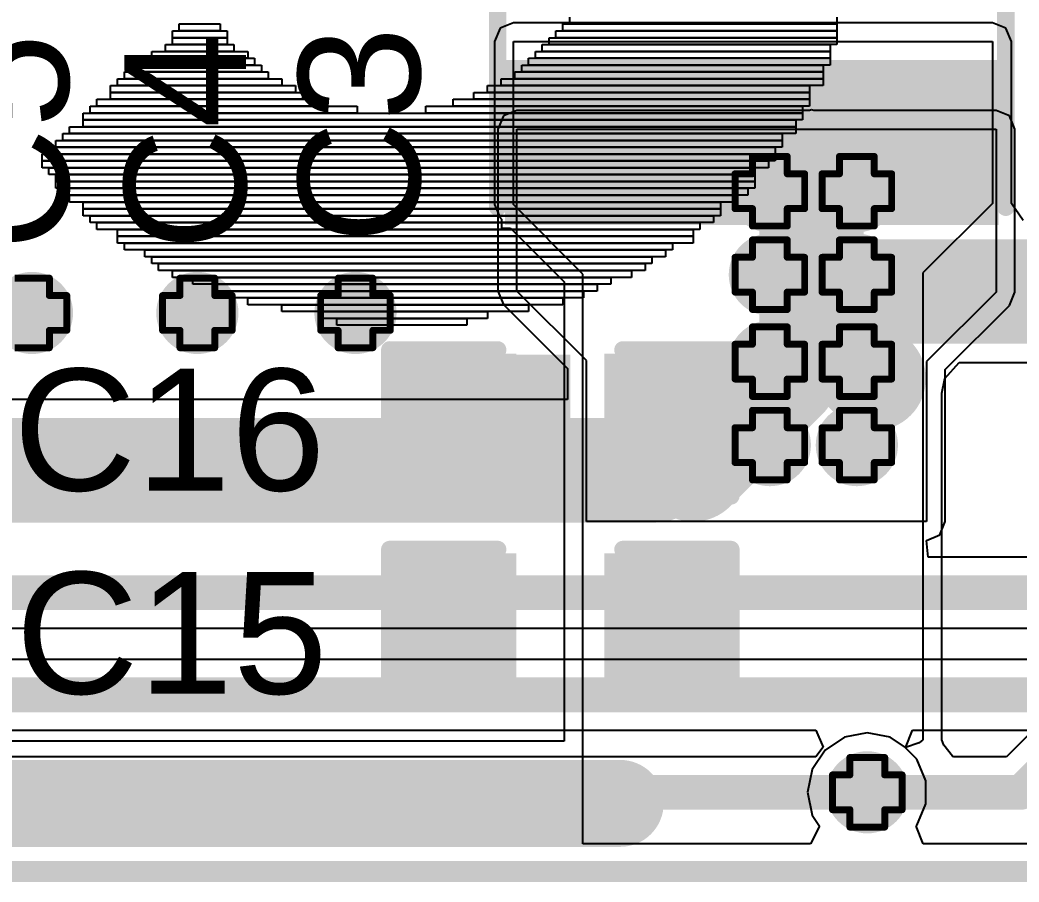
# Model space of a CAD drawing. Header units: inches. Extents: x -25 to 271, y -41 to 15.
# Drawn here: x 36.31 to 43.6, y -38.06 to -31.77 of the extents above; entities that cross this region are included whole.
import ezdxf

# ---------------------------------------------------------------- set-up
doc = ezdxf.new("R2010")
doc.units = ezdxf.units.IN
for name, color, linetype in [('Board_outline', 216, 'Continuous'), ('Bottom Layer', 5, 'Continuous'), ('Bottom Overlay', 54, 'Continuous'), ('Drill Drawing', 1, 'Continuous'), ('Top Glue Points', 56, 'Continuous'), ('Top Layer', 1, 'Continuous'), ('Top Overlay', 2, 'Continuous'), ('Top Paste', 8, 'Continuous'), ('Top Solder', 216, 'Continuous'), ('Via Holes', 16, 'Continuous')]:
    doc.layers.add(name, color=color, linetype=linetype)
doc.styles.add('Arial', font='', dxfattribs={"height": 0.2})
doc.styles.get('Arial').set_extended_font_data('Arial')

# ---------------------------------------------------------------- blocks, each defined once
blk = doc.blocks.new('VLS3012HBX_3R3M_10')
at = {"layer": 'Top Layer'}
for points in [[(-1.5, 1.7), (-0.5, 1.7), (-0.5, -1.7), (-1.5, -1.7)], [(0.5, 1.7), (1.5, 1.7), (1.5, -1.7), (0.5, -1.7)]]:
    blk.add_hatch(color=1, dxfattribs=at).paths.add_polyline_path(points)
at = {"layer": 'Top Paste'}
for points in [[(-1.5, 1.7), (-0.5, 1.7), (-0.5, -1.7), (-1.5, -1.7)], [(0.5, 1.7), (1.5, 1.7), (1.5, -1.7), (0.5, -1.7)]]:
    blk.add_hatch(color=8, dxfattribs=at).paths.add_polyline_path(points)
at = {"layer": 'Top Solder'}
for points in [[(-1.6016, 1.8016), (-0.3984, 1.8016), (-0.3984, -1.8016), (-1.6016, -1.8016)], [(0.3984, 1.8016), (1.6016, 1.8016), (1.6016, -1.8016), (0.3984, -1.8016)]]:
    blk.add_hatch(color=216, dxfattribs=at).paths.add_polyline_path(points)
at = {"layer": 'Top Overlay', "const_width": 0.127}
for points in [[(1.4732, 1.8542), (-1.4986, 1.8542)], [(1.4732, -1.8542), (-1.4986, -1.8542)]]:
    blk.add_lwpolyline(points, dxfattribs=at)
at = {"layer": 'Top Overlay', "const_width": 0.0635}
for points in [[(-1.5304, 1.8542, 1), (-1.4668, 1.8542, 1)], [(1.4414, 1.8542, 1), (1.505, 1.8542, 1)], [(-1.5304, -1.8542, 1), (-1.4668, -1.8542, 1)], [(1.4414, -1.8542, 1), (1.505, -1.8542, 1)]]:
    blk.add_lwpolyline(points, format="xyb", close=True, dxfattribs=at)
blk = doc.blocks.new('CAP_0603_32')
at = {"layer": 'Top Layer'}
for points in [[(-0.381, 0.4445), (-0.381, -0.4445), (-1.143, -0.4445), (-1.143, 0.4445)], [(1.143, 0.4445), (1.143, -0.4445), (0.381, -0.4445), (0.381, 0.4445)]]:
    blk.add_hatch(color=1, dxfattribs=at).paths.add_polyline_path(points)
at = {"layer": 'Top Paste'}
for points in [[(-0.381, 0.4445), (-0.381, -0.4445), (-1.143, -0.4445), (-1.143, 0.4445)], [(1.143, 0.4445), (1.143, -0.4445), (0.381, -0.4445), (0.381, 0.4445)]]:
    blk.add_hatch(color=8, dxfattribs=at).paths.add_polyline_path(points)
at = {"layer": 'Top Solder'}
for points in [[(-0.321, 0.5045), (-0.321, -0.5045), (-1.203, -0.5045), (-1.203, 0.5045)], [(1.203, 0.5045), (1.203, -0.5045), (0.321, -0.5045), (0.321, 0.5045)]]:
    blk.add_hatch(color=216, dxfattribs=at).paths.add_polyline_path(points)
at = {"layer": 'Top Overlay', "const_width": 0.127}
for points in [[(-1.2446, 0.5334), (-0.4572, 0.5334)], [(-1.2446, -0.5334), (-1.2446, 0.5334)], [(0.4572, 0.5334), (1.2446, 0.5334)], [(1.2446, -0.5334), (1.2446, 0.5334)], [(-1.2446, -0.5334), (-0.4572, -0.5334)], [(0.4572, -0.5334), (1.2446, -0.5334)]]:
    blk.add_lwpolyline(points, dxfattribs=at)
at = {"layer": 'Top Overlay', "const_width": 0.0635}
for points in [[(-1.2764, 0.5334, 1), (-1.2128, 0.5334, 1)], [(-1.2764, 0.5334, 1), (-1.2128, 0.5334, 1)], [(-0.4889, 0.5334, 1), (-0.4254, 0.5334, 1)], [(0.4254, 0.5334, 1), (0.4889, 0.5334, 1)], [(1.2128, 0.5334, 1), (1.2764, 0.5334, 1)], [(1.2128, 0.5334, 1), (1.2764, 0.5334, 1)], [(-1.2764, -0.5334, 1), (-1.2128, -0.5334, 1)], [(-1.2764, -0.5334, 1), (-1.2128, -0.5334, 1)], [(-0.4889, -0.5334, 1), (-0.4254, -0.5334, 1)], [(0.4254, -0.5334, 1), (0.4889, -0.5334, 1)], [(1.2128, -0.5334, 1), (1.2764, -0.5334, 1)], [(1.2128, -0.5334, 1), (1.2764, -0.5334, 1)]]:
    blk.add_lwpolyline(points, format="xyb", close=True, dxfattribs=at)
blk = doc.blocks.new('CAP_0603_33')
at = {"layer": 'Top Layer'}
for points in [[(-0.381, 0.4445), (-0.381, -0.4445), (-1.143, -0.4445), (-1.143, 0.4445)], [(1.143, 0.4445), (1.143, -0.4445), (0.381, -0.4445), (0.381, 0.4445)]]:
    blk.add_hatch(color=1, dxfattribs=at).paths.add_polyline_path(points)
at = {"layer": 'Top Paste'}
for points in [[(-0.381, 0.4445), (-0.381, -0.4445), (-1.143, -0.4445), (-1.143, 0.4445)], [(1.143, 0.4445), (1.143, -0.4445), (0.381, -0.4445), (0.381, 0.4445)]]:
    blk.add_hatch(color=8, dxfattribs=at).paths.add_polyline_path(points)
at = {"layer": 'Top Solder'}
for points in [[(-0.321, 0.5045), (-0.321, -0.5045), (-1.203, -0.5045), (-1.203, 0.5045)], [(1.203, 0.5045), (1.203, -0.5045), (0.321, -0.5045), (0.321, 0.5045)]]:
    blk.add_hatch(color=216, dxfattribs=at).paths.add_polyline_path(points)
at = {"layer": 'Top Overlay', "const_width": 0.127}
for points in [[(-1.2446, 0.5334), (-0.4572, 0.5334)], [(-1.2446, -0.5334), (-1.2446, 0.5334)], [(0.4572, 0.5334), (1.2446, 0.5334)], [(1.2446, -0.5334), (1.2446, 0.5334)], [(-1.2446, -0.5334), (-0.4572, -0.5334)], [(0.4572, -0.5334), (1.2446, -0.5334)]]:
    blk.add_lwpolyline(points, dxfattribs=at)
at = {"layer": 'Top Overlay', "const_width": 0.0635}
for points in [[(-1.2764, 0.5334, 1), (-1.2128, 0.5334, 1)], [(-1.2764, 0.5334, 1), (-1.2128, 0.5334, 1)], [(-0.4889, 0.5334, 1), (-0.4254, 0.5334, 1)], [(0.4254, 0.5334, 1), (0.4889, 0.5334, 1)], [(1.2128, 0.5334, 1), (1.2764, 0.5334, 1)], [(1.2128, 0.5334, 1), (1.2764, 0.5334, 1)], [(-1.2764, -0.5334, 1), (-1.2128, -0.5334, 1)], [(-1.2764, -0.5334, 1), (-1.2128, -0.5334, 1)], [(-0.4889, -0.5334, 1), (-0.4254, -0.5334, 1)], [(0.4254, -0.5334, 1), (0.4889, -0.5334, 1)], [(1.2128, -0.5334, 1), (1.2764, -0.5334, 1)], [(1.2128, -0.5334, 1), (1.2764, -0.5334, 1)]]:
    blk.add_lwpolyline(points, format="xyb", close=True, dxfattribs=at)

msp = doc.modelspace()

# ---------------------------------------------------------------- hatches: boundary and pattern name
at = {"layer": 'Bottom Layer'}
h = msp.add_hatch(color=5, dxfattribs=at)
edge = h.paths.add_edge_path()
edge.add_arc((41.783, -33.02), 0.3, 0, 360)
h = msp.add_hatch(color=5, dxfattribs=at)
edge = h.paths.add_edge_path()
edge.add_arc((42.418, -33.02), 0.3, 0, 360)
h = msp.add_hatch(color=5, dxfattribs=at)
edge = h.paths.add_edge_path()
edge.add_arc((41.783, -33.6296), 0.3, 0, 360)
h = msp.add_hatch(color=5, dxfattribs=at)
edge = h.paths.add_edge_path()
edge.add_arc((42.418, -33.6296), 0.3, 0, 360)
h = msp.add_hatch(color=5, dxfattribs=at)
edge = h.paths.add_edge_path()
edge.add_arc((36.3982, -33.909), 0.3, 0, 360)
h = msp.add_hatch(color=5, dxfattribs=at)
edge = h.paths.add_edge_path()
edge.add_arc((37.6051, -33.909), 0.3, 0, 360)
h = msp.add_hatch(color=5, dxfattribs=at)
edge = h.paths.add_edge_path()
edge.add_arc((38.759, -33.909), 0.3, 0, 360)
h = msp.add_hatch(color=5, dxfattribs=at)
edge = h.paths.add_edge_path()
edge.add_arc((41.783, -34.2646), 0.3, 0, 360)
h = msp.add_hatch(color=5, dxfattribs=at)
edge = h.paths.add_edge_path()
edge.add_arc((42.418, -34.2646), 0.3, 0, 360)
h = msp.add_hatch(color=5, dxfattribs=at)
edge = h.paths.add_edge_path()
edge.add_arc((41.783, -34.8742), 0.3, 0, 360)
h = msp.add_hatch(color=5, dxfattribs=at)
edge = h.paths.add_edge_path()
edge.add_arc((42.418, -34.8742), 0.3, 0, 360)
h = msp.add_hatch(color=5, dxfattribs=at)
edge = h.paths.add_edge_path()
edge.add_arc((42.4942, -37.4094), 0.3, 0, 360)
at = {"layer": 'Top Glue Points'}
for points in [[(39.927, -32.975), (40.3268, -32.975), (40.3268, -32.3751), (39.927, -32.3751)], [(39.927, -34.8137), (40.3268, -34.8137), (40.3268, -34.2138), (39.927, -34.2138)]]:
    msp.add_hatch(color=56, dxfattribs=at).paths.add_polyline_path(points)
at = {"layer": 'Top Layer'}
h = msp.add_hatch(color=1, dxfattribs=at)
edge = h.paths.add_edge_path()
edge.add_arc((41.783, -33.02), 0.3, 0, 360)
h = msp.add_hatch(color=1, dxfattribs=at)
edge = h.paths.add_edge_path()
edge.add_arc((42.418, -33.02), 0.3, 0, 360)
h = msp.add_hatch(color=1, dxfattribs=at)
edge = h.paths.add_edge_path()
edge.add_arc((41.783, -33.6296), 0.3, 0, 360)
h = msp.add_hatch(color=1, dxfattribs=at)
edge = h.paths.add_edge_path()
edge.add_arc((42.418, -33.6296), 0.3, 0, 360)
h = msp.add_hatch(color=1, dxfattribs=at)
edge = h.paths.add_edge_path()
edge.add_arc((36.3982, -33.909), 0.3, 0, 360)
h = msp.add_hatch(color=1, dxfattribs=at)
edge = h.paths.add_edge_path()
edge.add_arc((37.6051, -33.909), 0.3, 0, 360)
h = msp.add_hatch(color=1, dxfattribs=at)
edge = h.paths.add_edge_path()
edge.add_arc((38.759, -33.909), 0.3, 0, 360)
h = msp.add_hatch(color=1, dxfattribs=at)
edge = h.paths.add_edge_path()
edge.add_arc((41.783, -34.2646), 0.3, 0, 360)
h = msp.add_hatch(color=1, dxfattribs=at)
edge = h.paths.add_edge_path()
edge.add_arc((42.418, -34.2646), 0.3, 0, 360)
h = msp.add_hatch(color=1, dxfattribs=at)
edge = h.paths.add_edge_path()
edge.add_arc((41.783, -34.8742), 0.3, 0, 360)
h = msp.add_hatch(color=1, dxfattribs=at)
edge = h.paths.add_edge_path()
edge.add_arc((42.418, -34.8742), 0.3, 0, 360)
h = msp.add_hatch(color=1, dxfattribs=at)
edge = h.paths.add_edge_path()
edge.add_arc((42.4942, -37.4094), 0.3, 0, 360)
at = {"layer": 'Via Holes'}
h = msp.add_hatch(color=7, dxfattribs=at)
edge = h.paths.add_edge_path()
edge.add_arc((41.783, -33.02), 0.15, 0, 360)
h = msp.add_hatch(color=7, dxfattribs=at)
edge = h.paths.add_edge_path()
edge.add_arc((42.418, -33.02), 0.15, 0, 360)
h = msp.add_hatch(color=7, dxfattribs=at)
edge = h.paths.add_edge_path()
edge.add_arc((41.783, -33.6296), 0.15, 0, 360)
h = msp.add_hatch(color=7, dxfattribs=at)
edge = h.paths.add_edge_path()
edge.add_arc((42.418, -33.6296), 0.15, 0, 360)
h = msp.add_hatch(color=7, dxfattribs=at)
edge = h.paths.add_edge_path()
edge.add_arc((36.3982, -33.909), 0.15, 0, 360)
h = msp.add_hatch(color=7, dxfattribs=at)
edge = h.paths.add_edge_path()
edge.add_arc((37.6051, -33.909), 0.15, 0, 360)
h = msp.add_hatch(color=7, dxfattribs=at)
edge = h.paths.add_edge_path()
edge.add_arc((38.759, -33.909), 0.15, 0, 360)
h = msp.add_hatch(color=7, dxfattribs=at)
edge = h.paths.add_edge_path()
edge.add_arc((41.783, -34.2646), 0.15, 0, 360)
h = msp.add_hatch(color=7, dxfattribs=at)
edge = h.paths.add_edge_path()
edge.add_arc((42.418, -34.2646), 0.15, 0, 360)
h = msp.add_hatch(color=7, dxfattribs=at)
edge = h.paths.add_edge_path()
edge.add_arc((41.783, -34.8742), 0.15, 0, 360)
h = msp.add_hatch(color=7, dxfattribs=at)
edge = h.paths.add_edge_path()
edge.add_arc((42.418, -34.8742), 0.15, 0, 360)
h = msp.add_hatch(color=7, dxfattribs=at)
edge = h.paths.add_edge_path()
edge.add_arc((42.4942, -37.4094), 0.15, 0, 360)

# ---------------------------------------------------------------- linework, layer by layer
at = {"layer": 'Board_outline', "const_width": 0.1524}
msp.add_lwpolyline([(-16.5189, -37.9885), (73.4812, -37.9885)], dxfattribs=at)
at = {"layer": 'Bottom Layer'}
for p, q in [((39.9364, -32.4299), (39.8392, -32.4702)), ((42.0712, -32.4299), (39.9364, -32.4299)), ((42.0878, -32.4266), (42.0712, -32.4299)), ((42.1044, -32.4299), (42.0878, -32.4266)), ((43.434, -32.4299), (42.1044, -32.4299)), ((43.5312, -32.4702), (43.434, -32.4299)), ((39.8392, -32.4702), (39.799, -32.5674)), ((43.5715, -32.5674), (43.5312, -32.4702)), ((39.799, -32.5674), (39.799, -33.749)), ((39.9364, -33.749), (39.9364, -32.5674)), ((39.9364, -32.5674), (43.434, -32.5674)), ((43.434, -32.5674), (43.434, -33.7566)), ((43.5715, -33.7566), (43.5715, -32.5674)), ((39.799, -33.749), (39.8392, -33.8462)), ((40.4444, -34.257), (39.9364, -33.749)), ((43.434, -33.7566), (42.926, -34.2646)), ((43.5312, -33.8538), (43.5715, -33.7566)), ((43.5715, -33.7566), (43.5715, -33.7566)), ((39.8392, -33.8462), (40.307, -34.3139)), ((43.0635, -34.3215), (43.5312, -33.8538)), ((40.4444, -35.433), (40.4444, -34.257)), ((42.926, -34.2646), (42.926, -35.433)), ((40.307, -34.3139), (40.307, -34.5403)), ((43.0635, -35.433), (43.0635, -34.3215)), ((40.307, -34.5403), (35.4806, -34.5403)), ((42.926, -35.433), (40.4444, -35.433)), ((43.0232, -35.5302), (43.0635, -35.433)), ((42.926, -35.5705), (43.0232, -35.5302)), ((42.9378, -35.6926), (42.926, -35.5705)), ((45.6051, -35.6926), (42.9378, -35.6926)), ((18.7173, -36.2105), (45.7124, -36.2105)), ((47.3962, -36.4385), (18.6444, -36.4385)), ((21.5984, -36.9565), (42.1181, -36.9565)), ((42.1181, -36.9565), (42.1726, -37.0805)), ((42.7722, -37.0835), (42.8232, -36.9565)), ((42.8232, -36.9565), (47.5035, -36.9565)), ((42.1726, -37.0805), (42.1176, -37.1504)), ((42.8562, -37.1675), (42.7722, -37.0835)), ((42.1176, -37.1504), (21.599, -37.1504)), ((42.9212, -37.3245), (42.8562, -37.1675)), ((42.9212, -37.4943), (42.9212, -37.3245)), ((42.8562, -37.6513), (42.9212, -37.4943)), ((42.8499, -37.6576), (42.8562, -37.6513)), ((42.9025, -37.7846), (42.8499, -37.6576)), ((73.4812, -37.7846), (42.9025, -37.7846))]:
    msp.add_line(p, q, dxfattribs=at)
for points, const_width in [([(42.0878, -34.1884), (42.0878, -32.9446)], 0.762), ([(41.2242, -35.052), (41.8973, -34.3789)], 0.762), ([(11.881, -35.0582), (40.9514, -35.0582)], 0.762), ([(18.3725, -35.9515), (45.7124, -35.9515)], 0.254), ([(12.1223, -36.6975), (47.5035, -36.6975)], 0.254), ([(21.2223, -37.4094), (42.4942, -37.4094)], 0.254)]:
    msp.add_lwpolyline(points, dxfattribs=dict(at, const_width=const_width))
for points, const_width in [([(41.8973, -32.9446, 1), (42.2783, -32.9446, 1)], 0.381), ([(41.8973, -34.1884, 1), (42.2783, -34.1884, 1)], 0.381), ([(41.7068, -34.3789, 1), (42.0878, -34.3789, 1)], 0.381), ([(40.7609, -35.0582, 1), (41.1419, -35.0582, 1)], 0.381), ([(41.0337, -35.052, 1), (41.4147, -35.052, 1)], 0.381), ([(42.4307, -37.4094, 1), (42.5577, -37.4094, 1)], 0.127)]:
    msp.add_lwpolyline(points, format="xyb", close=True, dxfattribs=dict(at, const_width=const_width))
at = {"layer": 'Bottom Overlay'}
for p, q in [((40.3224, -31.7988), (40.3224, -31.749)), ((42.2723, -31.749), (42.2723, -31.7988)), ((37.4225, -31.8988), (37.4225, -31.8488)), ((37.4225, -31.8488), (37.8225, -31.8488)), ((37.4725, -31.8488), (37.4725, -31.7988)), ((37.4725, -31.7988), (37.7725, -31.7988)), ((37.7725, -31.8488), (37.4725, -31.8488)), ((37.7725, -31.7988), (37.7725, -31.8488)), ((37.8225, -31.8488), (37.8225, -31.8988)), ((40.2223, -31.8988), (40.2223, -31.8488)), ((40.2223, -31.8488), (42.2723, -31.8488)), ((40.2723, -31.8488), (40.2723, -31.7988)), ((40.2723, -31.7988), (42.2723, -31.7988)), ((42.2723, -31.8488), (40.2723, -31.8488)), ((42.2723, -31.7988), (40.3224, -31.7988)), ((42.2723, -31.7988), (42.2723, -31.8488)), ((42.2723, -31.8488), (42.2723, -31.8988)), ((37.4225, -31.9489), (37.4225, -31.8988)), ((37.4225, -31.8988), (37.8225, -31.8988)), ((37.8225, -31.8988), (37.4225, -31.8988)), ((37.8225, -31.8988), (37.8225, -31.9489)), ((40.1723, -31.9489), (40.1723, -31.8988)), ((40.1723, -31.8988), (42.2723, -31.8988)), ((42.2723, -31.8988), (40.2223, -31.8988)), ((42.2723, -31.8988), (42.2723, -31.9489)), ((37.2723, -32.049), (37.2723, -31.9989)), ((37.2723, -31.9989), (37.9724, -31.9989)), ((37.3724, -31.9989), (37.3724, -31.9489)), ((37.3724, -31.9489), (37.8723, -31.9489)), ((37.8723, -31.9989), (37.3724, -31.9989)), ((37.8225, -31.9489), (37.4225, -31.9489)), ((37.8723, -31.9489), (37.8723, -31.9989)), ((37.9724, -31.9989), (37.9724, -32.049)), ((40.0724, -32.049), (40.0724, -31.9989)), ((40.0724, -31.9989), (42.2223, -31.9989)), ((40.1225, -31.9989), (40.1225, -31.9489)), ((40.1225, -31.9489), (42.2223, -31.9489)), ((42.2223, -31.9989), (40.1225, -31.9989)), ((42.2723, -31.9489), (40.1723, -31.9489)), ((42.2223, -31.9489), (42.2223, -31.9989)), ((42.2223, -31.9989), (42.2223, -32.049)), ((37.2223, -32.099), (37.2223, -32.049)), ((37.2223, -32.049), (38.0224, -32.049)), ((37.9724, -32.049), (37.2723, -32.049)), ((38.0224, -32.049), (38.0224, -32.099)), ((40.0224, -32.099), (40.0224, -32.049)), ((40.0224, -32.049), (42.2223, -32.049)), ((42.2223, -32.049), (40.0724, -32.049)), ((42.2223, -32.049), (42.2223, -32.099)), ((37.0724, -32.1988), (37.0724, -32.1488)), ((37.0724, -32.1488), (38.1225, -32.1488)), ((37.1723, -32.1488), (37.1723, -32.099)), ((37.1723, -32.099), (38.0724, -32.099)), ((38.0724, -32.1488), (37.1723, -32.1488)), ((38.0224, -32.099), (37.2223, -32.099)), ((38.0724, -32.099), (38.0724, -32.1488)), ((38.1225, -32.1488), (38.1225, -32.1988)), ((39.9223, -32.1988), (39.9223, -32.1488)), ((39.9223, -32.1488), (42.1723, -32.1488)), ((39.9724, -32.1488), (39.9724, -32.099)), ((39.9724, -32.099), (42.1723, -32.099)), ((42.1723, -32.1488), (39.9724, -32.1488)), ((42.2223, -32.099), (40.0224, -32.099)), ((42.1723, -32.099), (42.1723, -32.1488)), ((42.1723, -32.1488), (42.1723, -32.1988)), ((37.0224, -32.2489), (37.0224, -32.1988)), ((37.0224, -32.1988), (38.2223, -32.1988)), ((38.1225, -32.1988), (37.0724, -32.1988)), ((38.2223, -32.1988), (38.2223, -32.2489)), ((39.8225, -32.2489), (39.8225, -32.1988)), ((39.8225, -32.1988), (42.1723, -32.1988)), ((42.1723, -32.1988), (39.9223, -32.1988)), ((42.1723, -32.1988), (42.1723, -32.2489)), ((36.9724, -32.2989), (36.9724, -32.2489)), ((36.9724, -32.2489), (38.3224, -32.2489)), ((38.2223, -32.2489), (37.0224, -32.2489)), ((38.3224, -32.2489), (38.3224, -32.2989)), ((39.7224, -32.2989), (39.7224, -32.2489)), ((39.7224, -32.2489), (42.0724, -32.2489)), ((42.1723, -32.2489), (39.8225, -32.2489)), ((42.0724, -32.2489), (42.0724, -32.2989)), ((36.8723, -32.399), (36.8723, -32.3489)), ((36.8723, -32.3489), (38.5223, -32.3489)), ((36.9724, -32.3489), (36.9724, -32.2989)), ((36.9724, -32.2989), (38.3724, -32.2989)), ((38.3224, -32.2989), (36.9724, -32.2989)), ((38.3724, -32.3489), (36.9724, -32.3489)), ((38.3724, -32.2989), (38.3724, -32.3489)), ((38.5223, -32.3489), (38.5223, -32.399)), ((39.4725, -32.399), (39.4725, -32.3489)), ((39.4725, -32.3489), (42.0724, -32.3489)), ((39.6223, -32.3489), (39.6223, -32.2989)), ((39.6223, -32.2989), (42.0724, -32.2989)), ((42.0724, -32.3489), (39.6223, -32.3489)), ((42.0724, -32.2989), (39.7224, -32.2989)), ((42.0724, -32.2989), (42.0724, -32.3489)), ((42.0724, -32.3489), (42.0724, -32.399)), ((36.8225, -32.4488), (36.8225, -32.399)), ((36.8225, -32.399), (38.7725, -32.399)), ((38.5223, -32.399), (36.8723, -32.399)), ((38.7725, -32.399), (38.7725, -32.4488)), ((39.2723, -32.4488), (39.2723, -32.399)), ((39.2723, -32.399), (42.0224, -32.399)), ((42.0724, -32.399), (39.4725, -32.399)), ((42.0224, -32.399), (42.0224, -32.4488)), ((36.7725, -32.4988), (36.7725, -32.4488)), ((36.7725, -32.4488), (42.0224, -32.4488)), ((36.7725, -32.5488), (36.7725, -32.4988)), ((36.7725, -32.4988), (41.9724, -32.4988)), ((42.0224, -32.4988), (36.7725, -32.4988)), ((38.7725, -32.4488), (36.8225, -32.4488)), ((42.0224, -32.4488), (39.2723, -32.4488)), ((41.9724, -32.4988), (41.9724, -32.5488)), ((42.0224, -32.4488), (42.0224, -32.4988)), ((36.6724, -32.5989), (36.6724, -32.5488)), ((36.6724, -32.5488), (41.9724, -32.5488)), ((41.9724, -32.5488), (36.7725, -32.5488)), ((41.9724, -32.5488), (41.9724, -32.5989)), ((36.5723, -32.6989), (36.5723, -32.6489)), ((36.5723, -32.6489), (41.8723, -32.6489)), ((36.6224, -32.6489), (36.6224, -32.5989)), ((36.6224, -32.5989), (41.8723, -32.5989)), ((41.8723, -32.6489), (36.6224, -32.6489)), ((41.9724, -32.5989), (36.6724, -32.5989)), ((41.8723, -32.5989), (41.8723, -32.6489)), ((41.8723, -32.6489), (41.8723, -32.6989)), ((41.8723, -32.6989), (36.5723, -32.6989)), ((36.5723, -32.749), (36.5723, -32.6989)), ((36.5723, -32.6989), (41.8225, -32.6989)), ((41.8225, -32.6989), (41.8225, -32.749)), ((36.4725, -32.7988), (36.4725, -32.749)), ((36.4725, -32.749), (41.8225, -32.749)), ((41.8225, -32.7988), (36.4725, -32.7988)), ((36.4725, -32.8488), (36.4725, -32.7988)), ((36.4725, -32.7988), (41.7725, -32.7988)), ((41.8225, -32.749), (36.5723, -32.749)), ((41.7725, -32.7988), (41.7725, -32.8488)), ((41.8225, -32.749), (41.8225, -32.7988)), ((41.7725, -32.8488), (36.4725, -32.8488)), ((36.5223, -32.8988), (36.5223, -32.8488)), ((36.5223, -32.8488), (41.6724, -32.8488)), ((41.6724, -32.8488), (41.6724, -32.8988)), ((41.6724, -32.8988), (36.5223, -32.8988)), ((36.5723, -32.9489), (36.5723, -32.8988)), ((36.5723, -32.8988), (41.6724, -32.8988)), ((41.6724, -32.9489), (36.5723, -32.9489)), ((36.5723, -32.9989), (36.5723, -32.9489)), ((36.5723, -32.9489), (41.6724, -32.9489)), ((41.6724, -32.8988), (41.6724, -32.9489)), ((41.6724, -32.9489), (41.6724, -32.9989)), ((41.6724, -32.9989), (36.5723, -32.9989)), ((36.6224, -33.049), (36.6224, -32.9989)), ((36.6224, -32.9989), (41.6223, -32.9989)), ((41.6223, -32.9989), (41.6223, -33.049)), ((41.6223, -33.049), (36.6224, -33.049)), ((36.6724, -33.099), (36.6724, -33.049)), ((36.6724, -33.049), (41.5223, -33.049)), ((41.5223, -33.099), (36.6724, -33.099)), ((36.7725, -33.1488), (36.7725, -33.099)), ((36.7725, -33.099), (41.4224, -33.099)), ((41.4224, -33.099), (41.4224, -33.1488)), ((41.5223, -33.049), (41.5223, -33.099)), ((41.4224, -33.1488), (36.7725, -33.1488)), ((36.7725, -33.1988), (36.7725, -33.1488)), ((36.7725, -33.1488), (41.4224, -33.1488)), ((41.4224, -33.1488), (41.4224, -33.1988)), ((41.4224, -33.1988), (36.7725, -33.1988)), ((36.8225, -33.2489), (36.8225, -33.1988)), ((36.8225, -33.1988), (41.3724, -33.1988)), ((41.3724, -33.1988), (41.3724, -33.2489)), ((41.3724, -33.2489), (36.8225, -33.2489)), ((36.8723, -33.2989), (36.8723, -33.2489)), ((36.8723, -33.2489), (41.2723, -33.2489)), ((41.2723, -33.2989), (36.8723, -33.2989)), ((37.0224, -33.3489), (37.0224, -33.2989)), ((37.0224, -33.2989), (41.2223, -33.2989)), ((41.2223, -33.2989), (41.2223, -33.3489)), ((41.2723, -33.2489), (41.2723, -33.2989)), ((41.2223, -33.3489), (37.0224, -33.3489)), ((37.0224, -33.399), (37.0224, -33.3489)), ((37.0224, -33.3489), (41.2223, -33.3489)), ((41.2223, -33.3489), (41.2223, -33.399)), ((41.2223, -33.399), (37.0224, -33.399)), ((37.0724, -33.4488), (37.0724, -33.399)), ((37.0724, -33.399), (41.0724, -33.399)), ((41.0724, -33.4488), (37.0724, -33.4488)), ((37.2223, -33.4988), (37.2223, -33.4488)), ((37.2223, -33.4488), (41.0224, -33.4488)), ((41.0224, -33.4488), (41.0224, -33.4988)), ((41.0724, -33.399), (41.0724, -33.4488)), ((41.0224, -33.4988), (37.2223, -33.4988)), ((37.2723, -33.5488), (37.2723, -33.4988)), ((37.2723, -33.4988), (40.9223, -33.4988)), ((40.9223, -33.4988), (40.9223, -33.5488)), ((40.9223, -33.5488), (37.2723, -33.5488)), ((37.3224, -33.5989), (37.3224, -33.5488)), ((37.3224, -33.5488), (40.8723, -33.5488)), ((40.8723, -33.5989), (37.3224, -33.5989)), ((37.4225, -33.6489), (37.4225, -33.5989)), ((37.4225, -33.5989), (40.7725, -33.5989)), ((40.7725, -33.5989), (40.7725, -33.6489)), ((40.8723, -33.5488), (40.8723, -33.5989)), ((40.7725, -33.6489), (37.4225, -33.6489)), ((37.5723, -33.6989), (37.5723, -33.6489)), ((37.5723, -33.6489), (40.6223, -33.6489)), ((40.6223, -33.6489), (40.6223, -33.6989)), ((40.6223, -33.6989), (37.5723, -33.6989)), ((37.7224, -33.749), (37.7224, -33.6989)), ((37.7224, -33.6989), (40.5223, -33.6989)), ((40.5223, -33.749), (37.7224, -33.749)), ((37.7725, -33.7988), (37.7725, -33.749)), ((37.7725, -33.749), (40.4224, -33.749)), ((40.4224, -33.749), (40.4224, -33.7988)), ((40.5223, -33.6989), (40.5223, -33.749)), ((40.4224, -33.7988), (37.7725, -33.7988)), ((37.9724, -33.8488), (37.9724, -33.7988)), ((37.9724, -33.7988), (40.2723, -33.7988)), ((40.2723, -33.7988), (40.2723, -33.8488)), ((40.2723, -33.8488), (37.9724, -33.8488)), ((38.2223, -33.8988), (38.2223, -33.8488)), ((38.2223, -33.8488), (40.0224, -33.8488)), ((40.0224, -33.8988), (38.2223, -33.8988)), ((38.5223, -33.9489), (38.5223, -33.8988)), ((38.5223, -33.8988), (39.7224, -33.8988)), ((39.7224, -33.8988), (39.7224, -33.9489)), ((40.0224, -33.8488), (40.0224, -33.8988)), ((39.7224, -33.9489), (38.5223, -33.9489)), ((38.6224, -33.9989), (38.6224, -33.9489)), ((38.6224, -33.9489), (39.5723, -33.9489)), ((39.5723, -33.9489), (39.5723, -33.9989)), ((39.5723, -33.9989), (38.6224, -33.9989))]:
    msp.add_line(p, q, dxfattribs=at)
at = {"layer": 'Drill Drawing', "const_width": 0.0508}
for points in [[(41.656, -32.893), (41.656, -32.766)], [(41.656, -32.766), (41.91, -32.766)], [(41.91, -32.893), (41.91, -32.766)], [(42.291, -32.893), (42.291, -32.766)], [(42.291, -32.766), (42.545, -32.766)], [(42.545, -32.893), (42.545, -32.766)], [(41.529, -33.147), (41.529, -32.893)], [(41.529, -32.893), (41.656, -32.893)], [(41.91, -32.893), (42.037, -32.893)], [(42.037, -33.147), (42.037, -32.893)], [(42.164, -33.147), (42.164, -32.893)], [(42.164, -32.893), (42.291, -32.893)], [(42.545, -32.893), (42.672, -32.893)], [(42.672, -33.147), (42.672, -32.893)], [(41.529, -33.147), (41.656, -33.147)], [(41.656, -33.274), (41.656, -33.147)], [(41.91, -33.147), (42.037, -33.147)], [(41.91, -33.274), (41.91, -33.147)], [(42.164, -33.147), (42.291, -33.147)], [(42.291, -33.274), (42.291, -33.147)], [(42.545, -33.147), (42.672, -33.147)], [(42.545, -33.274), (42.545, -33.147)], [(41.656, -33.274), (41.91, -33.274)], [(42.291, -33.274), (42.545, -33.274)], [(41.656, -33.5026), (41.656, -33.3756)], [(41.656, -33.3756), (41.91, -33.3756)], [(41.91, -33.5026), (41.91, -33.3756)], [(42.291, -33.5026), (42.291, -33.3756)], [(42.291, -33.3756), (42.545, -33.3756)], [(42.545, -33.5026), (42.545, -33.3756)], [(41.529, -33.7566), (41.529, -33.5026)], [(41.529, -33.5026), (41.656, -33.5026)], [(41.91, -33.5026), (42.037, -33.5026)], [(42.037, -33.7566), (42.037, -33.5026)], [(42.164, -33.7566), (42.164, -33.5026)], [(42.164, -33.5026), (42.291, -33.5026)], [(42.545, -33.5026), (42.672, -33.5026)], [(42.672, -33.7566), (42.672, -33.5026)], [(36.2712, -33.655), (36.5252, -33.655)], [(36.5252, -33.782), (36.5252, -33.655)], [(37.4781, -33.782), (37.4781, -33.655)], [(37.4781, -33.655), (37.7321, -33.655)], [(37.7321, -33.782), (37.7321, -33.655)], [(38.632, -33.782), (38.632, -33.655)], [(38.632, -33.655), (38.886, -33.655)], [(38.886, -33.782), (38.886, -33.655)], [(41.529, -33.7566), (41.656, -33.7566)], [(41.656, -33.8836), (41.656, -33.7566)], [(41.91, -33.7566), (42.037, -33.7566)], [(41.91, -33.8836), (41.91, -33.7566)], [(42.164, -33.7566), (42.291, -33.7566)], [(42.291, -33.8836), (42.291, -33.7566)], [(42.545, -33.7566), (42.672, -33.7566)], [(42.545, -33.8836), (42.545, -33.7566)], [(36.5252, -33.782), (36.6522, -33.782)], [(36.6522, -34.036), (36.6522, -33.782)], [(37.3511, -34.036), (37.3511, -33.782)], [(37.3511, -33.782), (37.4781, -33.782)], [(37.7321, -33.782), (37.8591, -33.782)], [(37.8591, -34.036), (37.8591, -33.782)], [(38.505, -34.036), (38.505, -33.782)], [(38.505, -33.782), (38.632, -33.782)], [(38.886, -33.782), (39.013, -33.782)], [(39.013, -34.036), (39.013, -33.782)], [(41.656, -33.8836), (41.91, -33.8836)], [(42.291, -33.8836), (42.545, -33.8836)], [(36.5252, -34.036), (36.6522, -34.036)], [(36.5252, -34.163), (36.5252, -34.036)], [(37.3511, -34.036), (37.4781, -34.036)], [(37.4781, -34.163), (37.4781, -34.036)], [(37.7321, -34.036), (37.8591, -34.036)], [(37.7321, -34.163), (37.7321, -34.036)], [(38.505, -34.036), (38.632, -34.036)], [(38.632, -34.163), (38.632, -34.036)], [(38.886, -34.036), (39.013, -34.036)], [(38.886, -34.163), (38.886, -34.036)], [(41.656, -34.1376), (41.656, -34.0106)], [(41.656, -34.0106), (41.91, -34.0106)], [(41.91, -34.1376), (41.91, -34.0106)], [(42.291, -34.1376), (42.291, -34.0106)], [(42.291, -34.0106), (42.545, -34.0106)], [(42.545, -34.1376), (42.545, -34.0106)], [(41.529, -34.3916), (41.529, -34.1376)], [(41.529, -34.1376), (41.656, -34.1376)], [(41.91, -34.1376), (42.037, -34.1376)], [(42.037, -34.3916), (42.037, -34.1376)], [(42.164, -34.3916), (42.164, -34.1376)], [(42.164, -34.1376), (42.291, -34.1376)], [(42.545, -34.1376), (42.672, -34.1376)], [(42.672, -34.3916), (42.672, -34.1376)], [(36.2712, -34.163), (36.5252, -34.163)], [(37.4781, -34.163), (37.7321, -34.163)], [(38.632, -34.163), (38.886, -34.163)], [(41.529, -34.3916), (41.656, -34.3916)], [(41.656, -34.5186), (41.656, -34.3916)], [(41.91, -34.3916), (42.037, -34.3916)], [(41.91, -34.5186), (41.91, -34.3916)], [(42.164, -34.3916), (42.291, -34.3916)], [(42.291, -34.5186), (42.291, -34.3916)], [(42.545, -34.3916), (42.672, -34.3916)], [(42.545, -34.5186), (42.545, -34.3916)], [(41.656, -34.5186), (41.91, -34.5186)], [(42.291, -34.5186), (42.545, -34.5186)], [(41.656, -34.7472), (41.656, -34.6202)], [(41.656, -34.6202), (41.91, -34.6202)], [(41.91, -34.7472), (41.91, -34.6202)], [(42.291, -34.7472), (42.291, -34.6202)], [(42.291, -34.6202), (42.545, -34.6202)], [(42.545, -34.7472), (42.545, -34.6202)], [(41.529, -35.0012), (41.529, -34.7472)], [(41.529, -34.7472), (41.656, -34.7472)], [(41.91, -34.7472), (42.037, -34.7472)], [(42.037, -35.0012), (42.037, -34.7472)], [(42.164, -35.0012), (42.164, -34.7472)], [(42.164, -34.7472), (42.291, -34.7472)], [(42.545, -34.7472), (42.672, -34.7472)], [(42.672, -35.0012), (42.672, -34.7472)], [(41.529, -35.0012), (41.656, -35.0012)], [(41.656, -35.1282), (41.656, -35.0012)], [(41.91, -35.0012), (42.037, -35.0012)], [(41.91, -35.1282), (41.91, -35.0012)], [(42.164, -35.0012), (42.291, -35.0012)], [(42.291, -35.1282), (42.291, -35.0012)], [(42.545, -35.0012), (42.672, -35.0012)], [(42.545, -35.1282), (42.545, -35.0012)], [(41.656, -35.1282), (41.91, -35.1282)], [(42.291, -35.1282), (42.545, -35.1282)], [(42.3672, -37.2824), (42.3672, -37.1554)], [(42.3672, -37.1554), (42.6212, -37.1554)], [(42.6212, -37.2824), (42.6212, -37.1554)], [(42.2402, -37.5364), (42.2402, -37.2824)], [(42.2402, -37.2824), (42.3672, -37.2824)], [(42.6212, -37.2824), (42.7482, -37.2824)], [(42.7482, -37.5364), (42.7482, -37.2824)], [(42.2402, -37.5364), (42.3672, -37.5364)], [(42.3672, -37.6634), (42.3672, -37.5364)], [(42.6212, -37.5364), (42.7482, -37.5364)], [(42.6212, -37.6634), (42.6212, -37.5364)], [(42.3672, -37.6634), (42.6212, -37.6634)]]:
    msp.add_lwpolyline(points, dxfattribs=at)
at = {"layer": 'Drill Drawing', "const_width": 0.0254}
for points in [[(41.6433, -32.766, 1), (41.6687, -32.766, 1)], [(41.6433, -32.766, 1), (41.6687, -32.766, 1)], [(41.8973, -32.766, 1), (41.9227, -32.766, 1)], [(41.8973, -32.766, 1), (41.9227, -32.766, 1)], [(42.2783, -32.766, 1), (42.3037, -32.766, 1)], [(42.2783, -32.766, 1), (42.3037, -32.766, 1)], [(42.5323, -32.766, 1), (42.5577, -32.766, 1)], [(42.5323, -32.766, 1), (42.5577, -32.766, 1)], [(41.5163, -32.893, 1), (41.5417, -32.893, 1)], [(41.5163, -32.893, 1), (41.5417, -32.893, 1)], [(41.6433, -32.893, 1), (41.6687, -32.893, 1)], [(41.6433, -32.893, 1), (41.6687, -32.893, 1)], [(41.8973, -32.893, 1), (41.9227, -32.893, 1)], [(41.8973, -32.893, 1), (41.9227, -32.893, 1)], [(42.0243, -32.893, 1), (42.0497, -32.893, 1)], [(42.0243, -32.893, 1), (42.0497, -32.893, 1)], [(42.1513, -32.893, 1), (42.1767, -32.893, 1)], [(42.1513, -32.893, 1), (42.1767, -32.893, 1)], [(42.2783, -32.893, 1), (42.3037, -32.893, 1)], [(42.2783, -32.893, 1), (42.3037, -32.893, 1)], [(42.5323, -32.893, 1), (42.5577, -32.893, 1)], [(42.5323, -32.893, 1), (42.5577, -32.893, 1)], [(42.6593, -32.893, 1), (42.6847, -32.893, 1)], [(42.6593, -32.893, 1), (42.6847, -32.893, 1)], [(41.5163, -33.147, 1), (41.5417, -33.147, 1)], [(41.5163, -33.147, 1), (41.5417, -33.147, 1)], [(41.6433, -33.147, 1), (41.6687, -33.147, 1)], [(41.6433, -33.147, 1), (41.6687, -33.147, 1)], [(41.8973, -33.147, 1), (41.9227, -33.147, 1)], [(41.8973, -33.147, 1), (41.9227, -33.147, 1)], [(42.0243, -33.147, 1), (42.0497, -33.147, 1)], [(42.0243, -33.147, 1), (42.0497, -33.147, 1)], [(42.1513, -33.147, 1), (42.1767, -33.147, 1)], [(42.1513, -33.147, 1), (42.1767, -33.147, 1)], [(42.2783, -33.147, 1), (42.3037, -33.147, 1)], [(42.2783, -33.147, 1), (42.3037, -33.147, 1)], [(42.5323, -33.147, 1), (42.5577, -33.147, 1)], [(42.5323, -33.147, 1), (42.5577, -33.147, 1)], [(42.6593, -33.147, 1), (42.6847, -33.147, 1)], [(42.6593, -33.147, 1), (42.6847, -33.147, 1)], [(41.6433, -33.274, 1), (41.6687, -33.274, 1)], [(41.6433, -33.274, 1), (41.6687, -33.274, 1)], [(41.8973, -33.274, 1), (41.9227, -33.274, 1)], [(41.8973, -33.274, 1), (41.9227, -33.274, 1)], [(42.2783, -33.274, 1), (42.3037, -33.274, 1)], [(42.2783, -33.274, 1), (42.3037, -33.274, 1)], [(42.5323, -33.274, 1), (42.5577, -33.274, 1)], [(42.5323, -33.274, 1), (42.5577, -33.274, 1)], [(41.6433, -33.3756, 1), (41.6687, -33.3756, 1)], [(41.6433, -33.3756, 1), (41.6687, -33.3756, 1)], [(41.8973, -33.3756, 1), (41.9227, -33.3756, 1)], [(41.8973, -33.3756, 1), (41.9227, -33.3756, 1)], [(42.2783, -33.3756, 1), (42.3037, -33.3756, 1)], [(42.2783, -33.3756, 1), (42.3037, -33.3756, 1)], [(42.5323, -33.3756, 1), (42.5577, -33.3756, 1)], [(42.5323, -33.3756, 1), (42.5577, -33.3756, 1)], [(41.5163, -33.5026, 1), (41.5417, -33.5026, 1)], [(41.5163, -33.5026, 1), (41.5417, -33.5026, 1)], [(41.6433, -33.5026, 1), (41.6687, -33.5026, 1)], [(41.6433, -33.5026, 1), (41.6687, -33.5026, 1)], [(41.8973, -33.5026, 1), (41.9227, -33.5026, 1)], [(41.8973, -33.5026, 1), (41.9227, -33.5026, 1)], [(42.0243, -33.5026, 1), (42.0497, -33.5026, 1)], [(42.0243, -33.5026, 1), (42.0497, -33.5026, 1)], [(42.1513, -33.5026, 1), (42.1767, -33.5026, 1)], [(42.1513, -33.5026, 1), (42.1767, -33.5026, 1)], [(42.2783, -33.5026, 1), (42.3037, -33.5026, 1)], [(42.2783, -33.5026, 1), (42.3037, -33.5026, 1)], [(42.5323, -33.5026, 1), (42.5577, -33.5026, 1)], [(42.5323, -33.5026, 1), (42.5577, -33.5026, 1)], [(42.6593, -33.5026, 1), (42.6847, -33.5026, 1)], [(42.6593, -33.5026, 1), (42.6847, -33.5026, 1)], [(36.5125, -33.655, 1), (36.5379, -33.655, 1)], [(36.5125, -33.655, 1), (36.5379, -33.655, 1)], [(37.4654, -33.655, 1), (37.4908, -33.655, 1)], [(37.4654, -33.655, 1), (37.4908, -33.655, 1)], [(37.7194, -33.655, 1), (37.7448, -33.655, 1)], [(37.7194, -33.655, 1), (37.7448, -33.655, 1)], [(38.6193, -33.655, 1), (38.6447, -33.655, 1)], [(38.6193, -33.655, 1), (38.6447, -33.655, 1)], [(38.8733, -33.655, 1), (38.8987, -33.655, 1)], [(38.8733, -33.655, 1), (38.8987, -33.655, 1)], [(41.5163, -33.7566, 1), (41.5417, -33.7566, 1)], [(41.5163, -33.7566, 1), (41.5417, -33.7566, 1)], [(41.6433, -33.7566, 1), (41.6687, -33.7566, 1)], [(41.6433, -33.7566, 1), (41.6687, -33.7566, 1)], [(41.8973, -33.7566, 1), (41.9227, -33.7566, 1)], [(41.8973, -33.7566, 1), (41.9227, -33.7566, 1)], [(42.0243, -33.7566, 1), (42.0497, -33.7566, 1)], [(42.0243, -33.7566, 1), (42.0497, -33.7566, 1)], [(42.1513, -33.7566, 1), (42.1767, -33.7566, 1)], [(42.1513, -33.7566, 1), (42.1767, -33.7566, 1)], [(42.2783, -33.7566, 1), (42.3037, -33.7566, 1)], [(42.2783, -33.7566, 1), (42.3037, -33.7566, 1)], [(42.5323, -33.7566, 1), (42.5577, -33.7566, 1)], [(42.5323, -33.7566, 1), (42.5577, -33.7566, 1)], [(42.6593, -33.7566, 1), (42.6847, -33.7566, 1)], [(42.6593, -33.7566, 1), (42.6847, -33.7566, 1)], [(36.5125, -33.782, 1), (36.5379, -33.782, 1)], [(36.5125, -33.782, 1), (36.5379, -33.782, 1)], [(36.6395, -33.782, 1), (36.6649, -33.782, 1)], [(36.6395, -33.782, 1), (36.6649, -33.782, 1)], [(37.3384, -33.782, 1), (37.3638, -33.782, 1)], [(37.3384, -33.782, 1), (37.3638, -33.782, 1)], [(37.4654, -33.782, 1), (37.4908, -33.782, 1)], [(37.4654, -33.782, 1), (37.4908, -33.782, 1)], [(37.7194, -33.782, 1), (37.7448, -33.782, 1)], [(37.7194, -33.782, 1), (37.7448, -33.782, 1)], [(37.8464, -33.782, 1), (37.8718, -33.782, 1)], [(37.8464, -33.782, 1), (37.8718, -33.782, 1)], [(38.4923, -33.782, 1), (38.5177, -33.782, 1)], [(38.4923, -33.782, 1), (38.5177, -33.782, 1)], [(38.6193, -33.782, 1), (38.6447, -33.782, 1)], [(38.6193, -33.782, 1), (38.6447, -33.782, 1)], [(38.8733, -33.782, 1), (38.8987, -33.782, 1)], [(38.8733, -33.782, 1), (38.8987, -33.782, 1)], [(39.0003, -33.782, 1), (39.0257, -33.782, 1)], [(39.0003, -33.782, 1), (39.0257, -33.782, 1)], [(41.6433, -33.8836, 1), (41.6687, -33.8836, 1)], [(41.6433, -33.8836, 1), (41.6687, -33.8836, 1)], [(41.8973, -33.8836, 1), (41.9227, -33.8836, 1)], [(41.8973, -33.8836, 1), (41.9227, -33.8836, 1)], [(42.2783, -33.8836, 1), (42.3037, -33.8836, 1)], [(42.2783, -33.8836, 1), (42.3037, -33.8836, 1)], [(42.5323, -33.8836, 1), (42.5577, -33.8836, 1)], [(42.5323, -33.8836, 1), (42.5577, -33.8836, 1)], [(36.5125, -34.036, 1), (36.5379, -34.036, 1)], [(36.5125, -34.036, 1), (36.5379, -34.036, 1)], [(36.6395, -34.036, 1), (36.6649, -34.036, 1)], [(36.6395, -34.036, 1), (36.6649, -34.036, 1)], [(37.3384, -34.036, 1), (37.3638, -34.036, 1)], [(37.3384, -34.036, 1), (37.3638, -34.036, 1)], [(37.4654, -34.036, 1), (37.4908, -34.036, 1)], [(37.4654, -34.036, 1), (37.4908, -34.036, 1)], [(37.7194, -34.036, 1), (37.7448, -34.036, 1)], [(37.7194, -34.036, 1), (37.7448, -34.036, 1)], [(37.8464, -34.036, 1), (37.8718, -34.036, 1)], [(37.8464, -34.036, 1), (37.8718, -34.036, 1)], [(38.4923, -34.036, 1), (38.5177, -34.036, 1)], [(38.4923, -34.036, 1), (38.5177, -34.036, 1)], [(38.6193, -34.036, 1), (38.6447, -34.036, 1)], [(38.6193, -34.036, 1), (38.6447, -34.036, 1)], [(38.8733, -34.036, 1), (38.8987, -34.036, 1)], [(38.8733, -34.036, 1), (38.8987, -34.036, 1)], [(39.0003, -34.036, 1), (39.0257, -34.036, 1)], [(39.0003, -34.036, 1), (39.0257, -34.036, 1)], [(41.6433, -34.0106, 1), (41.6687, -34.0106, 1)], [(41.6433, -34.0106, 1), (41.6687, -34.0106, 1)], [(41.8973, -34.0106, 1), (41.9227, -34.0106, 1)], [(41.8973, -34.0106, 1), (41.9227, -34.0106, 1)], [(42.2783, -34.0106, 1), (42.3037, -34.0106, 1)], [(42.2783, -34.0106, 1), (42.3037, -34.0106, 1)], [(42.5323, -34.0106, 1), (42.5577, -34.0106, 1)], [(42.5323, -34.0106, 1), (42.5577, -34.0106, 1)], [(41.5163, -34.1376, 1), (41.5417, -34.1376, 1)], [(41.5163, -34.1376, 1), (41.5417, -34.1376, 1)], [(41.6433, -34.1376, 1), (41.6687, -34.1376, 1)], [(41.6433, -34.1376, 1), (41.6687, -34.1376, 1)], [(41.8973, -34.1376, 1), (41.9227, -34.1376, 1)], [(41.8973, -34.1376, 1), (41.9227, -34.1376, 1)], [(42.0243, -34.1376, 1), (42.0497, -34.1376, 1)], [(42.0243, -34.1376, 1), (42.0497, -34.1376, 1)], [(42.1513, -34.1376, 1), (42.1767, -34.1376, 1)], [(42.1513, -34.1376, 1), (42.1767, -34.1376, 1)], [(42.2783, -34.1376, 1), (42.3037, -34.1376, 1)], [(42.2783, -34.1376, 1), (42.3037, -34.1376, 1)], [(42.5323, -34.1376, 1), (42.5577, -34.1376, 1)], [(42.5323, -34.1376, 1), (42.5577, -34.1376, 1)], [(42.6593, -34.1376, 1), (42.6847, -34.1376, 1)], [(42.6593, -34.1376, 1), (42.6847, -34.1376, 1)], [(36.5125, -34.163, 1), (36.5379, -34.163, 1)], [(36.5125, -34.163, 1), (36.5379, -34.163, 1)], [(37.4654, -34.163, 1), (37.4908, -34.163, 1)], [(37.4654, -34.163, 1), (37.4908, -34.163, 1)], [(37.7194, -34.163, 1), (37.7448, -34.163, 1)], [(37.7194, -34.163, 1), (37.7448, -34.163, 1)], [(38.6193, -34.163, 1), (38.6447, -34.163, 1)], [(38.6193, -34.163, 1), (38.6447, -34.163, 1)], [(38.8733, -34.163, 1), (38.8987, -34.163, 1)], [(38.8733, -34.163, 1), (38.8987, -34.163, 1)], [(41.5163, -34.3916, 1), (41.5417, -34.3916, 1)], [(41.5163, -34.3916, 1), (41.5417, -34.3916, 1)], [(41.6433, -34.3916, 1), (41.6687, -34.3916, 1)], [(41.6433, -34.3916, 1), (41.6687, -34.3916, 1)], [(41.8973, -34.3916, 1), (41.9227, -34.3916, 1)], [(41.8973, -34.3916, 1), (41.9227, -34.3916, 1)], [(42.0243, -34.3916, 1), (42.0497, -34.3916, 1)], [(42.0243, -34.3916, 1), (42.0497, -34.3916, 1)], [(42.1513, -34.3916, 1), (42.1767, -34.3916, 1)], [(42.1513, -34.3916, 1), (42.1767, -34.3916, 1)], [(42.2783, -34.3916, 1), (42.3037, -34.3916, 1)], [(42.2783, -34.3916, 1), (42.3037, -34.3916, 1)], [(42.5323, -34.3916, 1), (42.5577, -34.3916, 1)], [(42.5323, -34.3916, 1), (42.5577, -34.3916, 1)], [(42.6593, -34.3916, 1), (42.6847, -34.3916, 1)], [(42.6593, -34.3916, 1), (42.6847, -34.3916, 1)], [(41.6433, -34.5186, 1), (41.6687, -34.5186, 1)], [(41.6433, -34.5186, 1), (41.6687, -34.5186, 1)], [(41.8973, -34.5186, 1), (41.9227, -34.5186, 1)], [(41.8973, -34.5186, 1), (41.9227, -34.5186, 1)], [(42.2783, -34.5186, 1), (42.3037, -34.5186, 1)], [(42.2783, -34.5186, 1), (42.3037, -34.5186, 1)], [(42.5323, -34.5186, 1), (42.5577, -34.5186, 1)], [(42.5323, -34.5186, 1), (42.5577, -34.5186, 1)], [(41.6433, -34.6202, 1), (41.6687, -34.6202, 1)], [(41.6433, -34.6202, 1), (41.6687, -34.6202, 1)], [(41.8973, -34.6202, 1), (41.9227, -34.6202, 1)], [(41.8973, -34.6202, 1), (41.9227, -34.6202, 1)], [(42.2783, -34.6202, 1), (42.3037, -34.6202, 1)], [(42.2783, -34.6202, 1), (42.3037, -34.6202, 1)], [(42.5323, -34.6202, 1), (42.5577, -34.6202, 1)], [(42.5323, -34.6202, 1), (42.5577, -34.6202, 1)], [(41.5163, -34.7472, 1), (41.5417, -34.7472, 1)], [(41.5163, -34.7472, 1), (41.5417, -34.7472, 1)], [(41.6433, -34.7472, 1), (41.6687, -34.7472, 1)], [(41.6433, -34.7472, 1), (41.6687, -34.7472, 1)], [(41.8973, -34.7472, 1), (41.9227, -34.7472, 1)], [(41.8973, -34.7472, 1), (41.9227, -34.7472, 1)], [(42.0243, -34.7472, 1), (42.0497, -34.7472, 1)], [(42.0243, -34.7472, 1), (42.0497, -34.7472, 1)], [(42.1513, -34.7472, 1), (42.1767, -34.7472, 1)], [(42.1513, -34.7472, 1), (42.1767, -34.7472, 1)], [(42.2783, -34.7472, 1), (42.3037, -34.7472, 1)], [(42.2783, -34.7472, 1), (42.3037, -34.7472, 1)], [(42.5323, -34.7472, 1), (42.5577, -34.7472, 1)], [(42.5323, -34.7472, 1), (42.5577, -34.7472, 1)], [(42.6593, -34.7472, 1), (42.6847, -34.7472, 1)], [(42.6593, -34.7472, 1), (42.6847, -34.7472, 1)], [(41.5163, -35.0012, 1), (41.5417, -35.0012, 1)], [(41.5163, -35.0012, 1), (41.5417, -35.0012, 1)], [(41.6433, -35.0012, 1), (41.6687, -35.0012, 1)], [(41.6433, -35.0012, 1), (41.6687, -35.0012, 1)], [(41.8973, -35.0012, 1), (41.9227, -35.0012, 1)], [(41.8973, -35.0012, 1), (41.9227, -35.0012, 1)], [(42.0243, -35.0012, 1), (42.0497, -35.0012, 1)], [(42.0243, -35.0012, 1), (42.0497, -35.0012, 1)], [(42.1513, -35.0012, 1), (42.1767, -35.0012, 1)], [(42.1513, -35.0012, 1), (42.1767, -35.0012, 1)], [(42.2783, -35.0012, 1), (42.3037, -35.0012, 1)], [(42.2783, -35.0012, 1), (42.3037, -35.0012, 1)], [(42.5323, -35.0012, 1), (42.5577, -35.0012, 1)], [(42.5323, -35.0012, 1), (42.5577, -35.0012, 1)], [(42.6593, -35.0012, 1), (42.6847, -35.0012, 1)], [(42.6593, -35.0012, 1), (42.6847, -35.0012, 1)], [(41.6433, -35.1282, 1), (41.6687, -35.1282, 1)], [(41.6433, -35.1282, 1), (41.6687, -35.1282, 1)], [(41.8973, -35.1282, 1), (41.9227, -35.1282, 1)], [(41.8973, -35.1282, 1), (41.9227, -35.1282, 1)], [(42.2783, -35.1282, 1), (42.3037, -35.1282, 1)], [(42.2783, -35.1282, 1), (42.3037, -35.1282, 1)], [(42.5323, -35.1282, 1), (42.5577, -35.1282, 1)], [(42.5323, -35.1282, 1), (42.5577, -35.1282, 1)], [(42.3545, -37.1554, 1), (42.3799, -37.1554, 1)], [(42.3545, -37.1554, 1), (42.3799, -37.1554, 1)], [(42.6085, -37.1554, 1), (42.6339, -37.1554, 1)], [(42.6085, -37.1554, 1), (42.6339, -37.1554, 1)], [(42.2275, -37.2824, 1), (42.2529, -37.2824, 1)], [(42.2275, -37.2824, 1), (42.2529, -37.2824, 1)], [(42.3545, -37.2824, 1), (42.3799, -37.2824, 1)], [(42.3545, -37.2824, 1), (42.3799, -37.2824, 1)], [(42.6085, -37.2824, 1), (42.6339, -37.2824, 1)], [(42.6085, -37.2824, 1), (42.6339, -37.2824, 1)], [(42.7355, -37.2824, 1), (42.7609, -37.2824, 1)], [(42.7355, -37.2824, 1), (42.7609, -37.2824, 1)], [(42.2275, -37.5364, 1), (42.2529, -37.5364, 1)], [(42.2275, -37.5364, 1), (42.2529, -37.5364, 1)], [(42.3545, -37.5364, 1), (42.3799, -37.5364, 1)], [(42.3545, -37.5364, 1), (42.3799, -37.5364, 1)], [(42.6085, -37.5364, 1), (42.6339, -37.5364, 1)], [(42.6085, -37.5364, 1), (42.6339, -37.5364, 1)], [(42.7355, -37.5364, 1), (42.7609, -37.5364, 1)], [(42.7355, -37.5364, 1), (42.7609, -37.5364, 1)], [(42.3545, -37.6634, 1), (42.3799, -37.6634, 1)], [(42.3545, -37.6634, 1), (42.3799, -37.6634, 1)], [(42.6085, -37.6634, 1), (42.6339, -37.6634, 1)], [(42.6085, -37.6634, 1), (42.6339, -37.6634, 1)]]:
    msp.add_lwpolyline(points, format="xyb", close=True, dxfattribs=at)
at = {"layer": 'Top Layer'}
for p, q in [((39.8138, -31.8301), (39.7736, -31.9273)), ((39.911, -31.7898), (39.8138, -31.8301)), ((43.4086, -31.7898), (39.911, -31.7898)), ((43.5058, -31.8301), (43.4086, -31.7898)), ((43.5461, -31.9273), (43.5058, -31.8301)), ((39.7736, -31.9273), (39.7736, -33.1165)), ((39.911, -33.1165), (39.911, -31.9273)), ((39.911, -31.9273), (43.4086, -31.9273)), ((43.4086, -31.9273), (43.4086, -33.1089)), ((43.5461, -33.1079), (43.5461, -31.9273)), ((39.7736, -33.1165), (39.7735, -33.1165)), ((39.7735, -33.1165), (39.8138, -33.2137)), ((40.419, -33.6245), (39.911, -33.1165)), ((43.4086, -33.1089), (42.9006, -33.6169)), ((43.5461, -33.1089), (43.5461, -33.1079)), ((43.6313, -33.2349), (43.5461, -33.1089)), ((39.8138, -33.2137), (39.8138, -33.2137)), ((39.8138, -33.2137), (39.824, -33.2239)), ((39.824, -33.2239), (39.824, -33.291)), ((39.824, -33.291), (39.8911, -33.291)), ((39.8911, -33.291), (40.2816, -33.6815)), ((40.2816, -33.6815), (40.2816, -37.0372)), ((40.419, -37.7846), (40.419, -33.6245)), ((42.9006, -33.6169), (42.9006, -37.0263)), ((43.0592, -34.3878), (43.1654, -34.2708)), ((43.1654, -34.2708), (43.8055, -34.2708)), ((43.0381, -34.4941), (43.0592, -34.3878)), ((43.0381, -37.0263), (43.0381, -34.4941)), ((43.8404, -36.8194), (43.5093, -37.1504)), ((40.2816, -37.0372), (31.2519, -37.0372)), ((42.3276, -37.0072), (42.1864, -37.1016)), ((42.4942, -36.974), (42.3276, -37.0072)), ((42.6608, -37.0072), (42.4942, -36.974)), ((42.7736, -37.0825), (42.6608, -37.0072)), ((42.9006, -37.0263), (42.8725, -37.0477)), ((43.0527, -37.0648), (43.0381, -37.0263)), ((42.1864, -37.1016), (42.092, -37.2428)), ((42.8725, -37.0477), (42.7736, -37.0825)), ((43.1149, -37.1447), (43.0527, -37.0648)), ((43.1241, -37.1504), (43.1149, -37.1447)), ((43.5093, -37.1504), (43.1241, -37.1504)), ((42.092, -37.2428), (42.0588, -37.4094)), ((42.0588, -37.4094), (42.092, -37.576)), ((42.092, -37.576), (42.1465, -37.6576)), ((42.1465, -37.6576), (42.0786, -37.7846)), ((42.0786, -37.7846), (40.419, -37.7846))]:
    msp.add_line(p, q, dxfattribs=at)
for points, const_width in [([(42.5412, -33.7528), (47.4683, -33.7528)], 0.762), ([(42.418, -34.2646), (42.5412, -34.3878)], 0.762), ([(43.6166, -37.4094), (44.0309, -36.9951)], 0.254), ([(31.0642, -37.4904), (40.6908, -37.4904)], 0.635), ([(42.4942, -37.4094), (43.6166, -37.4094)], 0.254)]:
    msp.add_lwpolyline(points, dxfattribs=dict(at, const_width=const_width))
for points, const_width in [([(42.3507, -33.7528, 1), (42.7317, -33.7528, 1)], 0.381), ([(42.2275, -34.2646, 1), (42.6085, -34.2646, 1)], 0.381), ([(42.3507, -34.3878, 1), (42.7317, -34.3878, 1)], 0.381), ([(40.532, -37.4904, 1), (40.8495, -37.4904, 1)], 0.3175), ([(42.4307, -37.4094, 1), (42.5577, -37.4094, 1)], 0.127), ([(43.5531, -37.4094, 1), (43.6801, -37.4094, 1)], 0.127), ([(43.5531, -37.4094, 1), (43.6801, -37.4094, 1)], 0.127)]:
    msp.add_lwpolyline(points, format="xyb", close=True, dxfattribs=dict(at, const_width=const_width))

# ---------------------------------------------------------------- block references
at = {"rotation": 270}
msp.add_blockref('VLS3012HBX_3R3M_10', (41.651, -31.664), dxfattribs=at)
for name, p in [('CAP_0603_33', (40.2539, -34.7119)), ('CAP_0603_32', (40.2539, -36.1696))]:
    msp.add_blockref(name, p)

# ---------------------------------------------------------------- texts
at = {"layer": 'Top Overlay', "style": 'Arial'}
for s, p in [('C5', (36.6667, -33.4558)), ('C4', (37.9602, -33.4558)), ('C3', (39.2302, -33.405))]:
    msp.add_text(s, height=0.889, rotation=90, dxfattribs=at).set_placement(p)
for s, p in [('C16', (36.2615, -35.2058)), ('C15', (36.2779, -36.6902))]:
    msp.add_text(s, height=0.889, dxfattribs=at).set_placement(p)

doc.saveas('drawing.dxf')
